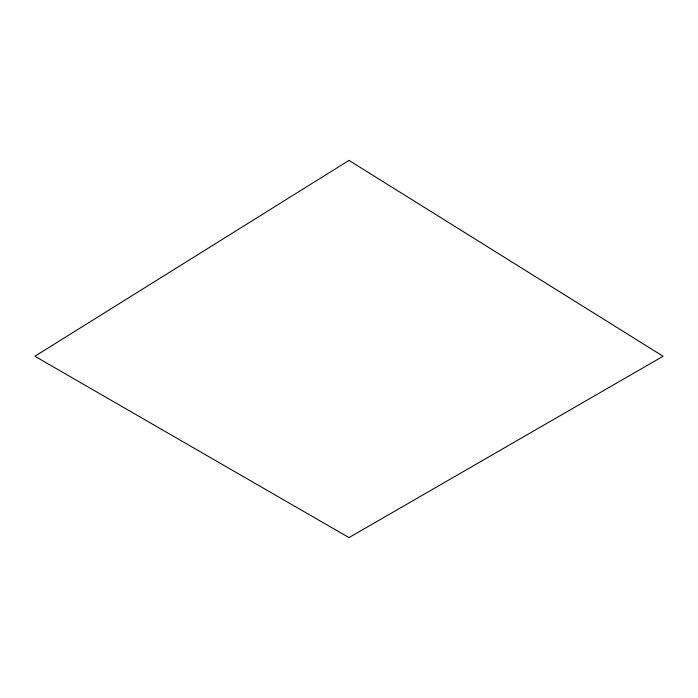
<?xml version="1.0" encoding="UTF-8"?>
<svg xmlns="http://www.w3.org/2000/svg" width="698" height="698" viewBox="0 0 698 698"><rect width="100%" height="100%" fill="white"/><g stroke="black" fill="none" stroke-linecap="round" stroke-linejoin="round"><path stroke-width="1.05" d="M349 160.4L34.9 356.25L349 537.6L663.1 356.25L349 160.4"/></g></svg>
